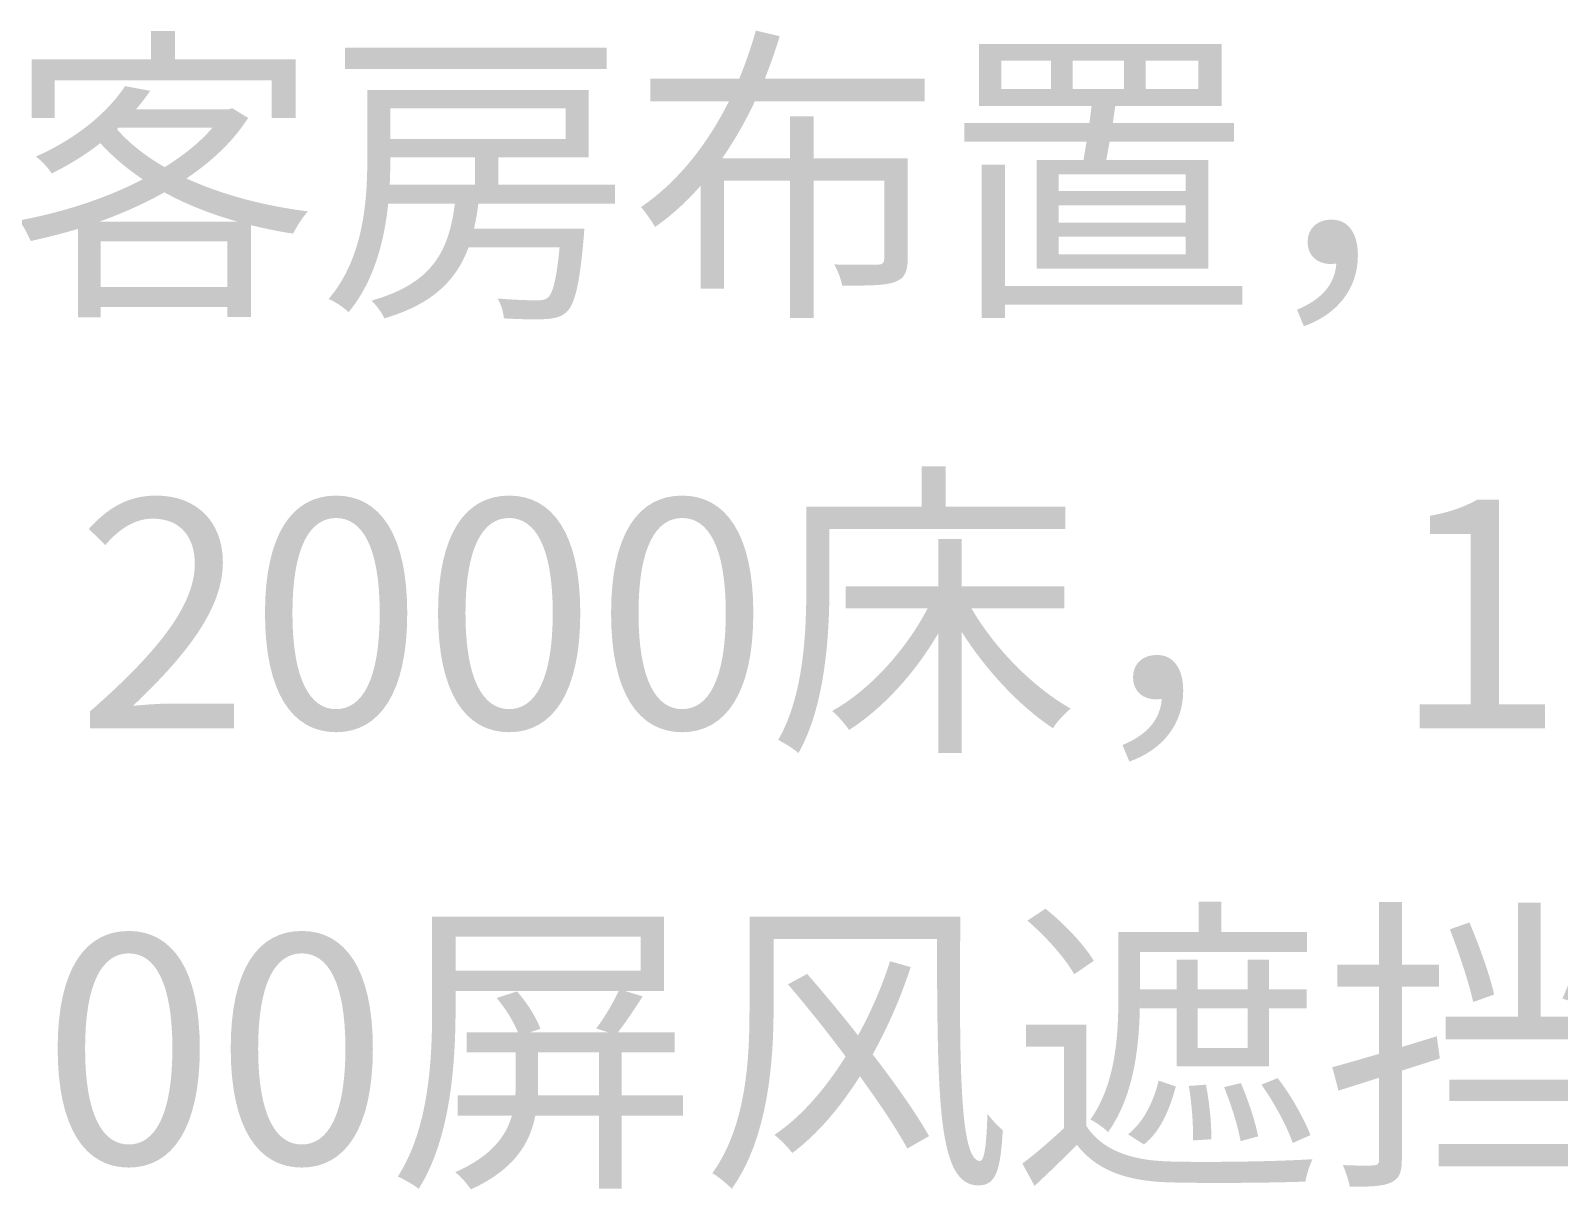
# Model space of a CAD drawing. Header units: millimetres. Extents: x -4600 to 229000, y -4300 to 19460.
# Drawn here: x 60036 to 61440, y 13771 to 14836 of the extents above; entities that cross this region are included whole.
import ezdxf

# ---------------------------------------------------------------- set-up
doc = ezdxf.new("R2010")
doc.units = ezdxf.units.MM
doc.header["$LTSCALE"] = 100
doc.layers.add('A-NOTE', color=7, linetype='Continuous', lineweight=18)

# ---------------------------------------------------------------- blocks, each defined once
blk = doc.blocks.new('A02_SHEET')
at = {"layer": 'A-NOTE'}
for points in [[(20036.7, 14809.6), (20036.7, 14755.7), (20057.6, 14755.7), (20057.6, 14790.1), (20257, 14790.1), (20257, 14755.7), (20279.1, 14755.7), (20279.1, 14809.6), (20168.2, 14809.6), (20168.2, 14835.7), (20146.2, 14835.7), (20146.2, 14809.6), (20036.7, 14809.6)], [(20324.4, 14820.2), (20324.4, 14800.7), (20565, 14800.7), (20565, 14820.2), (20324.4, 14820.2)]]:
    blk.add_hatch(color=256, dxfattribs=at).paths.add_polyline_path(points)
h = blk.add_hatch(color=256, dxfattribs=at)
edge = h.paths.add_edge_path()
edge.add_spline(control_points=[(20702, 14835.9), (20697.9, 14821.3), (20692.8, 14806.4), (20686.8, 14791.8)], knot_values=[0, 0, 0, 0, 1, 1, 1, 1], degree=3, periodic=0)
edge.add_line((20686.8, 14791.8), (20605.1, 14791.8))
edge.add_line((20605.1, 14791.8), (20605.1, 14770.9))
edge.add_line((20605.1, 14770.9), (20677.3, 14770.9))
edge.add_spline(control_points=[(20677.3, 14770.9), (20658.1, 14732.8), (20631.5, 14697.6), (20596.5, 14673.8)], knot_values=[0, 0, 0, 0, 1, 1, 1, 1], degree=3, periodic=0)
edge.add_spline(control_points=[(20596.5, 14673.8), (20600.5, 14669.2), (20606.3, 14660.9), (20609.4, 14655.5)], knot_values=[0, 0, 0, 0, 1, 1, 1, 1], degree=3, periodic=0)
edge.add_spline(control_points=[(20609.4, 14655.5), (20624.9, 14666.3), (20638.9, 14679.2), (20651.2, 14693.3)], knot_values=[0, 0, 0, 0, 1, 1, 1, 1], degree=3, periodic=0)
edge.add_line((20651.2, 14693.3), (20651.2, 14598.7))
edge.add_line((20651.2, 14598.7), (20672.7, 14598.7))
edge.add_line((20672.7, 14598.7), (20672.7, 14698.1))
edge.add_line((20672.7, 14698.1), (20733.5, 14698.1))
edge.add_line((20733.5, 14698.1), (20733.5, 14571.8))
edge.add_line((20733.5, 14571.8), (20755.2, 14571.8))
edge.add_line((20755.2, 14571.8), (20755.2, 14698.1))
edge.add_line((20755.2, 14698.1), (20820, 14698.1))
edge.add_line((20820, 14698.1), (20820, 14626.2))
edge.add_spline(control_points=[(20820, 14626.2), (20820, 14622.2), (20818.6, 14621.1), (20813.7, 14620.8)], knot_values=[0, 0, 0, 0, 1, 1, 1, 1], degree=3, periodic=0)
edge.add_spline(control_points=[(20813.7, 14620.8), (20809.1, 14620.8), (20792.5, 14620.5), (20774.1, 14621.1)], knot_values=[0, 0, 0, 0, 1, 1, 1, 1], degree=3, periodic=0)
edge.add_spline(control_points=[(20774.1, 14621.1), (20777, 14615.6), (20780.5, 14607.6), (20781.3, 14601.6)], knot_values=[0, 0, 0, 0, 1, 1, 1, 1], degree=3, periodic=0)
edge.add_spline(control_points=[(20781.3, 14601.6), (20805.9, 14601.6), (20821.1, 14601.6), (20830, 14605), (20838.9, 14608.5), (20841.5, 14614.5), (20841.5, 14625.9)], knot_values=[0, 0, 0, 0, 1, 1, 1, 2, 2, 2, 2], degree=3, periodic=0)
edge.add_line((20841.5, 14625.9), (20841.5, 14718.5))
edge.add_line((20841.5, 14718.5), (20820, 14718.5))
edge.add_line((20820, 14718.5), (20755.2, 14718.5))
edge.add_line((20755.2, 14718.5), (20755.2, 14757.2))
edge.add_line((20755.2, 14757.2), (20733.5, 14757.2))
edge.add_line((20733.5, 14757.2), (20733.5, 14718.5))
edge.add_line((20733.5, 14718.5), (20671, 14718.5))
edge.add_spline(control_points=[(20671, 14718.5), (20682.5, 14735.1), (20692.5, 14752.6), (20701.1, 14770.9)], knot_values=[0, 0, 0, 0, 1, 1, 1, 1], degree=3, periodic=0)
edge.add_line((20701.1, 14770.9), (20857.2, 14770.9))
edge.add_line((20857.2, 14770.9), (20857.2, 14791.8))
edge.add_line((20857.2, 14791.8), (20710.3, 14791.8))
edge.add_spline(control_points=[(20710.3, 14791.8), (20715.4, 14804.7), (20720, 14817.9), (20724, 14830.8)], knot_values=[0, 0, 0, 0, 1, 1, 1, 1], degree=3, periodic=0)
edge.add_line((20724, 14830.8), (20702, 14835.9))
h = blk.add_hatch(color=256, dxfattribs=at)
h.paths.add_polyline_path([(20960.1, 14717), (20960.1, 14617.3), (21117.7, 14617.3), (21117.7, 14717), (21024, 14717), (21027.1, 14733.9), (21141.4, 14733.9), (21141.4, 14750.9), (21030, 14750.9), (21032.3, 14766.6), (21130, 14766.6), (21130, 14823.6), (20907.1, 14823.6), (20907.1, 14766.6), (21010.5, 14766.6), (21008.5, 14750.9), (20893.6, 14750.9), (20893.6, 14733.9), (21005.9, 14733.9), (21003.1, 14717), (20960.1, 14717)])
h.paths.add_polyline_path([(20909.4, 14712.7), (20909.4, 14571.8), (20931.1, 14571.8), (20931.1, 14584.1), (21148.9, 14584.1), (21148.9, 14601.3), (20931.1, 14601.3), (20931.1, 14712.7), (20909.4, 14712.7)], flags=0)
h.paths.add_polyline_path([(20980.4, 14646.6), (21097, 14646.6), (21097, 14630.5), (20980.4, 14630.5), (20980.4, 14646.6)], flags=0)
h.paths.add_polyline_path([(20980.4, 14675.5), (21097, 14675.5), (21097, 14659.5), (20980.4, 14659.5), (20980.4, 14675.5)], flags=0)
h.paths.add_polyline_path([(20980.4, 14703.9), (21097, 14703.9), (21097, 14688.4), (20980.4, 14688.4), (20980.4, 14703.9)], flags=0)
h.paths.add_polyline_path([(21060.1, 14808.2), (21108.5, 14808.2), (21108.5, 14782.4), (21060.1, 14782.4), (21060.1, 14808.2)], flags=0)
h.paths.add_polyline_path([(20993, 14808.2), (21040.3, 14808.2), (21040.3, 14782.4), (20993, 14782.4), (20993, 14808.2)], flags=0)
h.paths.add_polyline_path([(20927.7, 14808.2), (20973.3, 14808.2), (20973.3, 14782.4), (20927.7, 14782.4), (20927.7, 14808.2)], flags=0)
h = blk.add_hatch(color=256, dxfattribs=at)
edge = h.paths.add_edge_path()
edge.add_spline(control_points=[(20122.4, 14784.9), (20108, 14762.9), (20080.3, 14737.7), (20040.4, 14720.2)], knot_values=[0, 0, 0, 0, 1, 1, 1, 1], degree=3, periodic=0)
edge.add_spline(control_points=[(20040.4, 14720.2), (20045.3, 14716.8), (20051.9, 14709.6), (20055, 14704.7)], knot_values=[0, 0, 0, 0, 1, 1, 1, 1], degree=3, periodic=0)
edge.add_spline(control_points=[(20055, 14704.7), (20072, 14713), (20086.8, 14722.5), (20099.7, 14732.5)], knot_values=[0, 0, 0, 0, 1, 1, 1, 1], degree=3, periodic=0)
edge.add_spline(control_points=[(20099.7, 14732.5), (20110.9, 14720.2), (20124.1, 14709), (20138.7, 14699.3)], knot_values=[0, 0, 0, 0, 1, 1, 1, 1], degree=3, periodic=0)
edge.add_spline(control_points=[(20138.7, 14699.3), (20104, 14681.2), (20063.4, 14668.6), (20025, 14661.5)], knot_values=[0, 0, 0, 0, 1, 1, 1, 1], degree=3, periodic=0)
edge.add_spline(control_points=[(20025, 14661.5), (20028.7, 14656.9), (20033.6, 14648), (20035.6, 14642.6)], knot_values=[0, 0, 0, 0, 1, 1, 1, 1], degree=3, periodic=0)
edge.add_spline(control_points=[(20035.6, 14642.6), (20049.9, 14645.7), (20064.5, 14649.4), (20079.1, 14653.7)], knot_values=[0, 0, 0, 0, 1, 1, 1, 1], degree=3, periodic=0)
edge.add_line((20079.1, 14653.7), (20079.1, 14572.4))
edge.add_line((20079.1, 14572.4), (20100, 14572.4))
edge.add_line((20100, 14572.4), (20100, 14582.1))
edge.add_line((20100, 14582.1), (20216.3, 14582.1))
edge.add_line((20216.3, 14582.1), (20216.3, 14572.7))
edge.add_line((20216.3, 14572.7), (20238.1, 14572.7))
edge.add_line((20238.1, 14572.7), (20238.1, 14657.2))
edge.add_spline(control_points=[(20238.1, 14657.2), (20250.7, 14654), (20263.6, 14651.4), (20276.8, 14649.4)], knot_values=[0, 0, 0, 0, 1, 1, 1, 1], degree=3, periodic=0)
edge.add_spline(control_points=[(20276.8, 14649.4), (20279.9, 14655.5), (20285.7, 14664.9), (20290.5, 14669.8)], knot_values=[0, 0, 0, 0, 1, 1, 1, 1], degree=3, periodic=0)
edge.add_spline(control_points=[(20290.5, 14669.8), (20249.9, 14674.9), (20211.2, 14685.2), (20178.8, 14700.1)], knot_values=[0, 0, 0, 0, 1, 1, 1, 1], degree=3, periodic=0)
edge.add_spline(control_points=[(20178.8, 14700.1), (20202, 14715.6), (20221.8, 14734.2), (20235.5, 14755.7)], knot_values=[0, 0, 0, 0, 1, 1, 1, 1], degree=3, periodic=0)
edge.add_line((20235.5, 14755.7), (20220.9, 14764.6))
edge.add_line((20220.9, 14764.6), (20217.2, 14763.5))
edge.add_line((20217.2, 14763.5), (20132.4, 14763.5))
edge.add_spline(control_points=[(20132.4, 14763.5), (20137.3, 14769.2), (20141.6, 14774.9), (20145.6, 14780.6)], knot_values=[0, 0, 0, 0, 1, 1, 1, 1], degree=3, periodic=0)
edge.add_line((20145.6, 14780.6), (20122.4, 14784.9))
h.paths.add_polyline_path([(20100, 14600.2), (20100, 14642.3), (20216.3, 14642.3), (20216.3, 14600.2), (20100, 14600.2)], flags=0)
edge = h.paths.add_edge_path(flags=0)
edge.add_spline(control_points=[(20158.5, 14687.3), (20178.8, 14676.1), (20201.7, 14667.2), (20226.1, 14660.3)], knot_values=[0, 0, 0, 0, 1, 1, 1, 1], degree=3, periodic=0)
edge.add_line((20226.1, 14660.3), (20098.6, 14660.3))
edge.add_spline(control_points=[(20098.6, 14660.3), (20119.5, 14667.8), (20139.6, 14676.7), (20158.5, 14687.3)], knot_values=[0, 0, 0, 0, 1, 1, 1, 1], degree=3, periodic=0)
edge = h.paths.add_edge_path(flags=0)
edge.add_line((20116.1, 14746.6), (20202.6, 14746.6))
edge.add_spline(control_points=[(20202.6, 14746.6), (20191.1, 14733.1), (20175.9, 14721.1), (20158.8, 14710.5)], knot_values=[0, 0, 0, 0, 1, 1, 1, 1], degree=3, periodic=0)
edge.add_spline(control_points=[(20158.8, 14710.5), (20141.3, 14720.5), (20126.4, 14732.2), (20114.9, 14745.4)], knot_values=[0, 0, 0, 0, 1, 1, 1, 1], degree=3, periodic=0)
edge.add_line((20114.9, 14745.4), (20116.1, 14746.6))
h = blk.add_hatch(color=256, dxfattribs=at)
edge = h.paths.add_edge_path()
edge.add_line((20345, 14781.2), (20345, 14717.3))
edge.add_spline(control_points=[(20345, 14717.3), (20345, 14678.7), (20341.3, 14626.5), (20309.5, 14589.3)], knot_values=[0, 0, 0, 0, 1, 1, 1, 1], degree=3, periodic=0)
edge.add_spline(control_points=[(20309.5, 14589.3), (20314.9, 14587.3), (20324.1, 14581), (20327.8, 14577.2)], knot_values=[0, 0, 0, 0, 1, 1, 1, 1], degree=3, periodic=0)
edge.add_spline(control_points=[(20327.8, 14577.2), (20351, 14605), (20360.7, 14642.6), (20364.2, 14676.9)], knot_values=[0, 0, 0, 0, 1, 1, 1, 1], degree=3, periodic=0)
edge.add_line((20364.2, 14676.9), (20425.5, 14676.9))
edge.add_spline(control_points=[(20425.5, 14676.9), (20420, 14634.2), (20405.7, 14603.6), (20348.7, 14587.8)], knot_values=[0, 0, 0, 0, 1, 1, 1, 1], degree=3, periodic=0)
edge.add_spline(control_points=[(20348.7, 14587.8), (20353, 14584.1), (20358.7, 14576.4), (20360.7, 14571.5)], knot_values=[0, 0, 0, 0, 1, 1, 1, 1], degree=3, periodic=0)
edge.add_spline(control_points=[(20360.7, 14571.5), (20405.4, 14584.7), (20426.9, 14606.7), (20438.1, 14636.8)], knot_values=[0, 0, 0, 0, 1, 1, 1, 1], degree=3, periodic=0)
edge.add_line((20438.1, 14636.8), (20521.7, 14636.8))
edge.add_spline(control_points=[(20521.7, 14636.8), (20518.9, 14607.3), (20515.4, 14594.7), (20511.1, 14590.7)], knot_values=[0, 0, 0, 0, 1, 1, 1, 1], degree=3, periodic=0)
edge.add_spline(control_points=[(20511.1, 14590.7), (20508.6, 14588.4), (20505.7, 14588.1), (20500.5, 14588.1), (20495.1, 14588.1), (20480.2, 14588.4), (20464.7, 14589.8)], knot_values=[0, 0, 0, 0, 1, 1, 1, 2, 2, 2, 2], degree=3, periodic=0)
edge.add_spline(control_points=[(20464.7, 14589.8), (20467.9, 14584.7), (20470.2, 14577), (20470.5, 14571.5)], knot_values=[0, 0, 0, 0, 1, 1, 1, 1], degree=3, periodic=0)
edge.add_spline(control_points=[(20470.5, 14571.5), (20486.5, 14570.6), (20502, 14570.4), (20509.4, 14570.9), (20517.7, 14571.5), (20523.5, 14572.9), (20528.6, 14577.8)], knot_values=[0, 0, 0, 0, 1, 1, 1, 2, 2, 2, 2], degree=3, periodic=0)
edge.add_spline(control_points=[(20528.6, 14577.8), (20535.8, 14585.3), (20540.1, 14603), (20543.8, 14645.4)], knot_values=[0, 0, 0, 0, 1, 1, 1, 1], degree=3, periodic=0)
edge.add_spline(control_points=[(20543.8, 14645.4), (20544.1, 14648), (20544.4, 14654), (20544.4, 14654)], knot_values=[0, 0, 0, 0, 1, 1, 1, 1], degree=3, periodic=0)
edge.add_line((20544.4, 14654), (20443, 14654))
edge.add_spline(control_points=[(20443, 14654), (20444.7, 14661.2), (20446.1, 14668.9), (20447, 14676.9)], knot_values=[0, 0, 0, 0, 1, 1, 1, 1], degree=3, periodic=0)
edge.add_line((20447, 14676.9), (20572.5, 14676.9))
edge.add_line((20572.5, 14676.9), (20572.5, 14694.4))
edge.add_line((20572.5, 14694.4), (20465.3, 14694.4))
edge.add_line((20465.3, 14694.4), (20465.3, 14719.6))
edge.add_line((20465.3, 14719.6), (20548.4, 14719.6))
edge.add_line((20548.4, 14719.6), (20548.4, 14781.2))
edge.add_line((20548.4, 14781.2), (20345, 14781.2))
h.paths.add_polyline_path([(20366.2, 14764.6), (20527.2, 14764.6), (20527.2, 14736.2), (20366.2, 14736.2), (20366.2, 14764.6)], flags=0)
edge = h.paths.add_edge_path(flags=0)
edge.add_line((20366.2, 14719.6), (20444.1, 14719.6))
edge.add_line((20444.1, 14719.6), (20444.1, 14694.4))
edge.add_line((20444.1, 14694.4), (20365.6, 14694.4))
edge.add_spline(control_points=[(20365.6, 14694.4), (20365.9, 14702.4), (20366.2, 14709.9), (20366.2, 14717)], knot_values=[0, 0, 0, 0, 1, 1, 1, 1], degree=3, periodic=0)
edge.add_line((20366.2, 14717), (20366.2, 14719.6))
h = blk.add_hatch(color=256, dxfattribs=at)
edge = h.paths.add_edge_path()
edge.add_spline(control_points=[(21205.6, 14564.3), (21235.7, 14574.9), (21255.2, 14598.4), (21255.2, 14629.4), (21255.2, 14649.4), (21246.6, 14662.3), (21230.8, 14662.3), (21219.1, 14662.3), (21209, 14655.2), (21209, 14641.7), (21209, 14628.2), (21218.8, 14621.4), (21230.5, 14621.4)], knot_values=[0, 0, 0, 0, 1, 1, 1, 2, 2, 2, 3, 3, 3, 4, 4, 4, 4], degree=3, periodic=0)
edge.add_line((21230.5, 14621.4), (21235.4, 14621.9))
edge.add_spline(control_points=[(21235.4, 14621.9), (21234, 14602.2), (21221.4, 14588.7), (21199.3, 14579.5)], knot_values=[0, 0, 0, 0, 1, 1, 1, 1], degree=3, periodic=0)
edge.add_line((21199.3, 14579.5), (21205.6, 14564.3))
h = blk.add_hatch(color=256, dxfattribs=at)
edge = h.paths.add_edge_path()
edge.add_line((20748.4, 14398.4), (20748.4, 14324.2))
edge.add_spline(control_points=[(20748.4, 14324.2), (20748.4, 14283.2), (20746.1, 14225.1), (20722.6, 14184.1)], knot_values=[0, 0, 0, 0, 1, 1, 1, 1], degree=3, periodic=0)
edge.add_spline(control_points=[(20722.6, 14184.1), (20727.7, 14181.8), (20737.2, 14175.8), (20741.2, 14172.1)], knot_values=[0, 0, 0, 0, 1, 1, 1, 1], degree=3, periodic=0)
edge.add_spline(control_points=[(20741.2, 14172.1), (20765.8, 14215.6), (20769.6, 14280.4), (20769.6, 14324.2)], knot_values=[0, 0, 0, 0, 1, 1, 1, 1], degree=3, periodic=0)
edge.add_line((20769.6, 14324.2), (20769.6, 14378.1))
edge.add_line((20769.6, 14378.1), (20986.4, 14378.1))
edge.add_line((20986.4, 14378.1), (20986.4, 14398.4))
edge.add_line((20986.4, 14398.4), (20876.4, 14398.4))
edge.add_line((20876.4, 14398.4), (20876.4, 14435.7))
edge.add_line((20876.4, 14435.7), (20854.4, 14435.7))
edge.add_line((20854.4, 14435.7), (20854.4, 14398.4))
edge.add_line((20854.4, 14398.4), (20748.4, 14398.4))
edge = h.paths.add_edge_path(flags=0)
edge.add_line((20869.8, 14368.9), (20869.8, 14325.4))
edge.add_line((20869.8, 14325.4), (20784.5, 14325.4))
edge.add_line((20784.5, 14325.4), (20784.5, 14305))
edge.add_line((20784.5, 14305), (20859.8, 14305))
edge.add_spline(control_points=[(20859.8, 14305), (20840, 14266.6), (20805.9, 14229.4), (20772.1, 14210.8)], knot_values=[0, 0, 0, 0, 1, 1, 1, 1], degree=3, periodic=0)
edge.add_spline(control_points=[(20772.1, 14210.8), (20777, 14206.7), (20784.2, 14198.7), (20787.6, 14193.3)], knot_values=[0, 0, 0, 0, 1, 1, 1, 1], degree=3, periodic=0)
edge.add_spline(control_points=[(20787.6, 14193.3), (20818, 14212.5), (20848.3, 14245.4), (20869.8, 14282.4)], knot_values=[0, 0, 0, 0, 1, 1, 1, 1], degree=3, periodic=0)
edge.add_line((20869.8, 14282.4), (20869.8, 14172.1))
edge.add_line((20869.8, 14172.1), (20891, 14172.1))
edge.add_line((20891, 14172.1), (20891, 14283.8))
edge.add_spline(control_points=[(20891, 14283.8), (20913.7, 14247.7), (20945.5, 14214.2), (20975, 14195)], knot_values=[0, 0, 0, 0, 1, 1, 1, 1], degree=3, periodic=0)
edge.add_spline(control_points=[(20975, 14195), (20978.7, 14201), (20986.2, 14208.8), (20991.3, 14213)], knot_values=[0, 0, 0, 0, 1, 1, 1, 1], degree=3, periodic=0)
edge.add_spline(control_points=[(20991.3, 14213), (20957.8, 14231.7), (20921.4, 14268.1), (20900.2, 14305)], knot_values=[0, 0, 0, 0, 1, 1, 1, 1], degree=3, periodic=0)
edge.add_line((20900.2, 14305), (20985.6, 14305))
edge.add_line((20985.6, 14305), (20985.6, 14325.4))
edge.add_line((20985.6, 14325.4), (20891, 14325.4))
edge.add_line((20891, 14325.4), (20891, 14368.9))
edge.add_line((20891, 14368.9), (20869.8, 14368.9))
h = blk.add_hatch(color=256, dxfattribs=at)
edge = h.paths.add_edge_path()
edge.add_line((20090.3, 14195), (20222.4, 14195))
edge.add_line((20222.4, 14195), (20222.4, 14217.6))
edge.add_line((20222.4, 14217.6), (20164.2, 14217.6))
edge.add_spline(control_points=[(20164.2, 14217.6), (20153.6, 14217.6), (20140.7, 14216.5), (20129.8, 14215.6)], knot_values=[0, 0, 0, 0, 1, 1, 1, 1], degree=3, periodic=0)
edge.add_spline(control_points=[(20129.8, 14215.6), (20179.1, 14262.3), (20212.3, 14305), (20212.3, 14347.1), (20212.3, 14384.4), (20188.6, 14408.7), (20151, 14408.7), (20124.4, 14408.7), (20106, 14396.7), (20089.1, 14378.1)], knot_values=[0, 0, 0, 0, 1, 1, 1, 2, 2, 2, 3, 3, 3, 3], degree=3, periodic=0)
edge.add_line((20089.1, 14378.1), (20104.3, 14363.2))
edge.add_spline(control_points=[(20104.3, 14363.2), (20116.1, 14377.2), (20130.7, 14387.5), (20147.9, 14387.5), (20173.9, 14387.5), (20186.5, 14370), (20186.5, 14346), (20186.5, 14309.9), (20156.2, 14268.1), (20090.3, 14210.5)], knot_values=[0, 0, 0, 0, 1, 1, 1, 2, 2, 2, 3, 3, 3, 3], degree=3, periodic=0)
edge.add_line((20090.3, 14210.5), (20090.3, 14195))
h = blk.add_hatch(color=256, dxfattribs=at)
edge = h.paths.add_edge_path()
edge.add_spline(control_points=[(20316.3, 14191.3), (20356.2, 14191.3), (20381.7, 14227.4), (20381.7, 14300.7), (20381.7, 14373.5), (20356.2, 14408.7), (20316.3, 14408.7), (20276.2, 14408.7), (20251, 14373.5), (20251, 14300.7), (20251, 14227.4), (20276.2, 14191.3), (20316.3, 14191.3)], knot_values=[0, 0, 0, 0, 1, 1, 1, 2, 2, 2, 3, 3, 3, 4, 4, 4, 4], degree=3, periodic=0)
edge = h.paths.add_edge_path(flags=0)
edge.add_spline(control_points=[(20316.3, 14212.5), (20292.6, 14212.5), (20276.2, 14239.1), (20276.2, 14300.7), (20276.2, 14362), (20292.6, 14388.1), (20316.3, 14388.1), (20340.1, 14388.1), (20356.4, 14362), (20356.4, 14300.7), (20356.4, 14239.1), (20340.1, 14212.5), (20316.3, 14212.5)], knot_values=[0, 0, 0, 0, 1, 1, 1, 2, 2, 2, 3, 3, 3, 4, 4, 4, 4], degree=3, periodic=0)
h = blk.add_hatch(color=256, dxfattribs=at)
edge = h.paths.add_edge_path()
edge.add_spline(control_points=[(20475.3, 14191.3), (20515.2, 14191.3), (20540.7, 14227.4), (20540.7, 14300.7), (20540.7, 14373.5), (20515.2, 14408.7), (20475.3, 14408.7), (20435.2, 14408.7), (20410, 14373.5), (20410, 14300.7), (20410, 14227.4), (20435.2, 14191.3), (20475.3, 14191.3)], knot_values=[0, 0, 0, 0, 1, 1, 1, 2, 2, 2, 3, 3, 3, 4, 4, 4, 4], degree=3, periodic=0)
edge = h.paths.add_edge_path(flags=0)
edge.add_spline(control_points=[(20475.3, 14212.5), (20451.6, 14212.5), (20435.2, 14239.1), (20435.2, 14300.7), (20435.2, 14362), (20451.6, 14388.1), (20475.3, 14388.1), (20499.1, 14388.1), (20515.4, 14362), (20515.4, 14300.7), (20515.4, 14239.1), (20499.1, 14212.5), (20475.3, 14212.5)], knot_values=[0, 0, 0, 0, 1, 1, 1, 2, 2, 2, 3, 3, 3, 4, 4, 4, 4], degree=3, periodic=0)
h = blk.add_hatch(color=256, dxfattribs=at)
edge = h.paths.add_edge_path()
edge.add_spline(control_points=[(20634.3, 14191.3), (20674.2, 14191.3), (20699.7, 14227.4), (20699.7, 14300.7), (20699.7, 14373.5), (20674.2, 14408.7), (20634.3, 14408.7), (20594.2, 14408.7), (20569, 14373.5), (20569, 14300.7), (20569, 14227.4), (20594.2, 14191.3), (20634.3, 14191.3)], knot_values=[0, 0, 0, 0, 1, 1, 1, 2, 2, 2, 3, 3, 3, 4, 4, 4, 4], degree=3, periodic=0)
edge = h.paths.add_edge_path(flags=0)
edge.add_spline(control_points=[(20634.3, 14212.5), (20610.6, 14212.5), (20594.2, 14239.1), (20594.2, 14300.7), (20594.2, 14362), (20610.6, 14388.1), (20634.3, 14388.1), (20658.1, 14388.1), (20674.4, 14362), (20674.4, 14300.7), (20674.4, 14239.1), (20658.1, 14212.5), (20634.3, 14212.5)], knot_values=[0, 0, 0, 0, 1, 1, 1, 2, 2, 2, 3, 3, 3, 4, 4, 4, 4], degree=3, periodic=0)
h = blk.add_hatch(color=256, dxfattribs=at)
edge = h.paths.add_edge_path()
edge.add_line((21311.9, 14195), (21427.1, 14195))
edge.add_line((21427.1, 14195), (21427.1, 14216.8))
edge.add_line((21427.1, 14216.8), (21385, 14216.8))
edge.add_line((21385, 14216.8), (21385, 14405))
edge.add_line((21385, 14405), (21364.9, 14405))
edge.add_spline(control_points=[(21364.9, 14405), (21353.4, 14398.4), (21340, 14393.5), (21321.4, 14390.1)], knot_values=[0, 0, 0, 0, 1, 1, 1, 1], degree=3, periodic=0)
edge.add_line((21321.4, 14390.1), (21321.4, 14373.5))
edge.add_line((21321.4, 14373.5), (21358.9, 14373.5))
edge.add_line((21358.9, 14373.5), (21358.9, 14216.8))
edge.add_line((21358.9, 14216.8), (21311.9, 14216.8))
edge.add_line((21311.9, 14216.8), (21311.9, 14195))
h = blk.add_hatch(color=256, dxfattribs=at)
edge = h.paths.add_edge_path()
edge.add_spline(control_points=[(21045.2, 14164.3), (21075.3, 14174.9), (21094.7, 14198.4), (21094.7, 14229.4), (21094.7, 14249.4), (21086.1, 14262.3), (21070.4, 14262.3), (21058.6, 14262.3), (21048.6, 14255.2), (21048.6, 14241.7), (21048.6, 14228.2), (21058.3, 14221.4), (21070.1, 14221.4)], knot_values=[0, 0, 0, 0, 1, 1, 1, 2, 2, 2, 3, 3, 3, 4, 4, 4, 4], degree=3, periodic=0)
edge.add_line((21070.1, 14221.4), (21075, 14221.9))
edge.add_spline(control_points=[(21075, 14221.9), (21073.5, 14202.2), (21060.9, 14188.7), (21038.9, 14179.5)], knot_values=[0, 0, 0, 0, 1, 1, 1, 1], degree=3, periodic=0)
edge.add_line((21038.9, 14179.5), (21045.2, 14164.3))
h = blk.add_hatch(color=256, dxfattribs=at)
edge = h.paths.add_edge_path()
edge.add_line((21088.7, 13982.4), (21088.7, 13955.2))
edge.add_line((21088.7, 13955.2), (21054.9, 13955.2))
edge.add_line((21054.9, 13955.2), (21054.9, 13989.5))
edge.add_line((21054.9, 13989.5), (21208.5, 13989.5))
edge.add_line((21208.5, 13989.5), (21208.5, 14007.6))
edge.add_line((21208.5, 14007.6), (21129.7, 14007.6))
edge.add_line((21129.7, 14007.6), (21129.7, 14035.7))
edge.add_line((21129.7, 14035.7), (21108.8, 14035.7))
edge.add_line((21108.8, 14035.7), (21108.8, 14007.6))
edge.add_line((21108.8, 14007.6), (21035.1, 14007.6))
edge.add_line((21035.1, 14007.6), (21035.1, 13946))
edge.add_spline(control_points=[(21035.1, 13946), (21035.1, 13912.7), (21032.6, 13867.8), (21009.4, 13835.4)], knot_values=[0, 0, 0, 0, 1, 1, 1, 1], degree=3, periodic=0)
edge.add_spline(control_points=[(21009.4, 13835.4), (21013.9, 13833.4), (21022.3, 13827.4), (21025.7, 13823.9)], knot_values=[0, 0, 0, 0, 1, 1, 1, 1], degree=3, periodic=0)
edge.add_spline(control_points=[(21025.7, 13823.9), (21050.9, 13858.6), (21054.9, 13909.3), (21054.9, 13945.7)], knot_values=[0, 0, 0, 0, 1, 1, 1, 1], degree=3, periodic=0)
edge.add_line((21054.9, 13945.7), (21054.9, 13937.7))
edge.add_line((21054.9, 13937.7), (21088.7, 13937.7))
edge.add_line((21088.7, 13937.7), (21088.7, 13884.4))
edge.add_line((21088.7, 13884.4), (21173.5, 13884.4))
edge.add_line((21173.5, 13884.4), (21173.5, 13937.7))
edge.add_line((21173.5, 13937.7), (21208.2, 13937.7))
edge.add_line((21208.2, 13937.7), (21208.2, 13955.2))
edge.add_line((21208.2, 13955.2), (21173.5, 13955.2))
edge.add_line((21173.5, 13955.2), (21173.5, 13982.4))
edge.add_line((21173.5, 13982.4), (21153.8, 13982.4))
edge.add_line((21153.8, 13982.4), (21153.8, 13955.2))
edge.add_line((21153.8, 13955.2), (21107.9, 13955.2))
edge.add_line((21107.9, 13955.2), (21107.9, 13982.4))
edge.add_line((21107.9, 13982.4), (21088.7, 13982.4))
edge = h.paths.add_edge_path(flags=0)
edge.add_line((21005.6, 13922.5), (20950.1, 13922.5))
edge.add_line((20950.1, 13922.5), (20950.1, 13902.4))
edge.add_line((20950.1, 13902.4), (20985.3, 13902.4))
edge.add_line((20985.3, 13902.4), (20985.3, 13827.7))
edge.add_spline(control_points=[(20985.3, 13827.7), (20972.7, 13815.9), (20958.6, 13803.6), (20946.9, 13795)], knot_values=[0, 0, 0, 0, 1, 1, 1, 1], degree=3, periodic=0)
edge.add_line((20946.9, 13795), (20958.1, 13774.4))
edge.add_spline(control_points=[(20958.1, 13774.4), (20971.8, 13787.3), (20984.7, 13799.6), (20997, 13812.2)], knot_values=[0, 0, 0, 0, 1, 1, 1, 1], degree=3, periodic=0)
edge.add_spline(control_points=[(20997, 13812.2), (21014.8, 13789.3), (21041.2, 13779.2), (21079.3, 13777.8), (21111.6, 13776.7), (21174.4, 13777.2), (21207, 13778.4)], knot_values=[0, 0, 0, 0, 1, 1, 1, 2, 2, 2, 2], degree=3, periodic=0)
edge.add_spline(control_points=[(21207, 13778.4), (21207.9, 13784.7), (21211.1, 13794.1), (21213.6, 13799)], knot_values=[0, 0, 0, 0, 1, 1, 1, 1], degree=3, periodic=0)
edge.add_spline(control_points=[(21213.6, 13799), (21178.7, 13796.7), (21111.1, 13795.9), (21078.7, 13797), (21044.9, 13798.4), (21019.4, 13808.2), (21005.6, 13829.7)], knot_values=[0, 0, 0, 0, 1, 1, 1, 2, 2, 2, 2], degree=3, periodic=0)
edge.add_line((21005.6, 13829.7), (21005.6, 13922.5))
edge = h.paths.add_edge_path(flags=0)
edge.add_spline(control_points=[(21166.6, 13867.5), (21178.1, 13851.2), (21190.4, 13828.8), (21195.3, 13813.9)], knot_values=[0, 0, 0, 0, 1, 1, 1, 1], degree=3, periodic=0)
edge.add_line((21195.3, 13813.9), (21211.6, 13821.1))
edge.add_spline(control_points=[(21211.6, 13821.1), (21206.2, 13835.4), (21193.9, 13857.5), (21181.5, 13873.5)], knot_values=[0, 0, 0, 0, 1, 1, 1, 1], degree=3, periodic=0)
edge.add_line((21181.5, 13873.5), (21166.6, 13867.5))
edge = h.paths.add_edge_path(flags=0)
edge.add_spline(control_points=[(21072.1, 13871.2), (21067.8, 13852.6), (21058.3, 13832.8), (21044, 13821.9)], knot_values=[0, 0, 0, 0, 1, 1, 1, 1], degree=3, periodic=0)
edge.add_line((21044, 13821.9), (21058.6, 13812.5))
edge.add_spline(control_points=[(21058.6, 13812.5), (21074.4, 13824.8), (21082.7, 13846.3), (21087.9, 13865.8)], knot_values=[0, 0, 0, 0, 1, 1, 1, 1], degree=3, periodic=0)
edge.add_line((21087.9, 13865.8), (21072.1, 13871.2))
h.paths.add_polyline_path([(21153.8, 13937.7), (21153.8, 13901.3), (21107.9, 13901.3), (21107.9, 13937.7), (21153.8, 13937.7)], flags=0)
edge = h.paths.add_edge_path(flags=0)
edge.add_spline(control_points=[(21132.3, 13865.2), (21138.6, 13849.4), (21145.2, 13829.1), (21147.4, 13815.6)], knot_values=[0, 0, 0, 0, 1, 1, 1, 1], degree=3, periodic=0)
edge.add_line((21147.4, 13815.6), (21163.5, 13819.9))
edge.add_spline(control_points=[(21163.5, 13819.9), (21161.2, 13833.1), (21154.3, 13853.4), (21147.7, 13868.9)], knot_values=[0, 0, 0, 0, 1, 1, 1, 1], degree=3, periodic=0)
edge.add_line((21147.7, 13868.9), (21132.3, 13865.2))
edge = h.paths.add_edge_path(flags=0)
edge.add_spline(control_points=[(21099.9, 13866.3), (21102.5, 13850.3), (21104.2, 13829.7), (21103.6, 13816.2)], knot_values=[0, 0, 0, 0, 1, 1, 1, 1], degree=3, periodic=0)
edge.add_line((21103.6, 13816.2), (21120.5, 13817.3))
edge.add_spline(control_points=[(21120.5, 13817.3), (21120.8, 13830.8), (21118.8, 13851.4), (21115.6, 13867.5)], knot_values=[0, 0, 0, 0, 1, 1, 1, 1], degree=3, periodic=0)
edge.add_line((21115.6, 13867.5), (21099.9, 13866.3))
h = blk.add_hatch(color=256, dxfattribs=at)
edge = h.paths.add_edge_path()
edge.add_line((21274.7, 14035.4), (21274.7, 13977.8))
edge.add_line((21274.7, 13977.8), (21236.3, 13977.8))
edge.add_line((21236.3, 13977.8), (21236.3, 13957.4))
edge.add_line((21236.3, 13957.4), (21274.7, 13957.4))
edge.add_line((21274.7, 13957.4), (21274.7, 13895.8))
edge.add_spline(control_points=[(21274.7, 13895.8), (21258.3, 13891), (21243.4, 13886.7), (21231.7, 13883.5)], knot_values=[0, 0, 0, 0, 1, 1, 1, 1], degree=3, periodic=0)
edge.add_line((21231.7, 13883.5), (21237.4, 13862))
edge.add_line((21237.4, 13862), (21274.7, 13873.8))
edge.add_line((21274.7, 13873.8), (21274.7, 13798.7))
edge.add_spline(control_points=[(21274.7, 13798.7), (21274.7, 13794.4), (21273.2, 13793.3), (21269.2, 13793.3)], knot_values=[0, 0, 0, 0, 1, 1, 1, 1], degree=3, periodic=0)
edge.add_spline(control_points=[(21269.2, 13793.3), (21265.8, 13793), (21254, 13793), (21241.4, 13793.6)], knot_values=[0, 0, 0, 0, 1, 1, 1, 1], degree=3, periodic=0)
edge.add_spline(control_points=[(21241.4, 13793.6), (21244, 13787.8), (21246.9, 13779), (21247.7, 13773.8)], knot_values=[0, 0, 0, 0, 1, 1, 1, 1], degree=3, periodic=0)
edge.add_spline(control_points=[(21247.7, 13773.8), (21266.6, 13773.5), (21278.1, 13774.1), (21285.5, 13777.5), (21293, 13781), (21295.6, 13786.4), (21295.6, 13798.4)], knot_values=[0, 0, 0, 0, 1, 1, 1, 2, 2, 2, 2], degree=3, periodic=0)
edge.add_line((21295.6, 13798.4), (21295.6, 13880.4))
edge.add_line((21295.6, 13880.4), (21330.5, 13891.5))
edge.add_line((21330.5, 13891.5), (21327.7, 13911.9))
edge.add_line((21327.7, 13911.9), (21295.6, 13902.1))
edge.add_line((21295.6, 13902.1), (21295.6, 13957.4))
edge.add_line((21295.6, 13957.4), (21329.7, 13957.4))
edge.add_line((21329.7, 13957.4), (21329.7, 13977.8))
edge.add_line((21329.7, 13977.8), (21295.6, 13977.8))
edge.add_line((21295.6, 13977.8), (21295.6, 14035.4))
edge.add_line((21295.6, 14035.4), (21274.7, 14035.4))
h = blk.add_hatch(color=256, dxfattribs=at)
h.paths.add_polyline_path([(21329.4, 13813), (21329.4, 13792.4), (21464.3, 13792.4), (21464.3, 13774.7), (21485.2, 13774.7), (21485.2, 13929.9), (21423.3, 13929.9), (21423.3, 14034.8), (21402.4, 14034.8), (21402.4, 13929.9), (21336, 13929.9), (21336, 13909), (21464.3, 13909), (21464.3, 13872.1), (21339.1, 13872.1), (21339.1, 13852.6), (21464.3, 13852.6), (21464.3, 13813), (21329.4, 13813)])
edge = h.paths.add_edge_path(flags=0)
edge.add_spline(control_points=[(21466.9, 14017.3), (21461.7, 13995.8), (21451.7, 13964.9), (21443.1, 13946.6)], knot_values=[0, 0, 0, 0, 1, 1, 1, 1], degree=3, periodic=0)
edge.add_line((21443.1, 13946.6), (21460.9, 13940.8))
edge.add_spline(control_points=[(21460.9, 13940.8), (21469.5, 13958.9), (21480.1, 13987.2), (21488.4, 14011.3)], knot_values=[0, 0, 0, 0, 1, 1, 1, 1], degree=3, periodic=0)
edge.add_line((21488.4, 14011.3), (21466.9, 14017.3))
edge = h.paths.add_edge_path(flags=0)
edge.add_spline(control_points=[(21339.7, 14010.2), (21348, 13989.2), (21357.2, 13961.2), (21361.2, 13943.4)], knot_values=[0, 0, 0, 0, 1, 1, 1, 1], degree=3, periodic=0)
edge.add_line((21361.2, 13943.4), (21380.4, 13950.3))
edge.add_spline(control_points=[(21380.4, 13950.3), (21376.4, 13968.3), (21366.6, 13995.5), (21357.7, 14016.5)], knot_values=[0, 0, 0, 0, 1, 1, 1, 1], degree=3, periodic=0)
edge.add_line((21357.7, 14016.5), (21339.7, 14010.2))
h = blk.add_hatch(color=256, dxfattribs=at)
edge = h.paths.add_edge_path()
edge.add_spline(control_points=[(20463.9, 13947.1), (20471.9, 13937.7), (20479.6, 13925.1), (20483.4, 13915.6)], knot_values=[0, 0, 0, 0, 1, 1, 1, 1], degree=3, periodic=0)
edge.add_line((20483.4, 13915.6), (20436.4, 13915.6))
edge.add_line((20436.4, 13915.6), (20436.4, 13897.3))
edge.add_line((20436.4, 13897.3), (20481.4, 13897.3))
edge.add_line((20481.4, 13897.3), (20481.4, 13868.9))
edge.add_line((20481.4, 13868.9), (20481.1, 13857.7))
edge.add_line((20481.1, 13857.7), (20428.1, 13857.7))
edge.add_line((20428.1, 13857.7), (20428.1, 13839.1))
edge.add_line((20428.1, 13839.1), (20477.9, 13839.1))
edge.add_spline(control_points=[(20477.9, 13839.1), (20472.5, 13819.9), (20458.7, 13801.6), (20425.8, 13787)], knot_values=[0, 0, 0, 0, 1, 1, 1, 1], degree=3, periodic=0)
edge.add_spline(control_points=[(20425.8, 13787), (20430.4, 13783.5), (20437.2, 13776.1), (20440.1, 13771.2)], knot_values=[0, 0, 0, 0, 1, 1, 1, 1], degree=3, periodic=0)
edge.add_spline(control_points=[(20440.1, 13771.2), (20479.9, 13789.3), (20494.5, 13813.6), (20499.4, 13839.1)], knot_values=[0, 0, 0, 0, 1, 1, 1, 1], degree=3, periodic=0)
edge.add_line((20499.4, 13839.1), (20557.8, 13839.1))
edge.add_line((20557.8, 13839.1), (20557.8, 13771.8))
edge.add_line((20557.8, 13771.8), (20578.8, 13771.8))
edge.add_line((20578.8, 13771.8), (20578.8, 13839.1))
edge.add_line((20578.8, 13839.1), (20635.2, 13839.1))
edge.add_line((20635.2, 13839.1), (20635.2, 13857.7))
edge.add_line((20635.2, 13857.7), (20578.8, 13857.7))
edge.add_line((20578.8, 13857.7), (20578.8, 13897.3))
edge.add_line((20578.8, 13897.3), (20627.5, 13897.3))
edge.add_line((20627.5, 13897.3), (20627.5, 13915.6))
edge.add_line((20627.5, 13915.6), (20575.3, 13915.6))
edge.add_spline(control_points=[(20575.3, 13915.6), (20582.2, 13924.5), (20590.8, 13937.1), (20598, 13948.6)], knot_values=[0, 0, 0, 0, 1, 1, 1, 1], degree=3, periodic=0)
edge.add_line((20598, 13948.6), (20582.2, 13953.4))
edge.add_line((20582.2, 13953.4), (20617.7, 13953.4))
edge.add_line((20617.7, 13953.4), (20617.7, 14021.9))
edge.add_line((20617.7, 14021.9), (20404.6, 14021.9))
edge.add_line((20404.6, 14021.9), (20404.6, 13937.7))
edge.add_spline(control_points=[(20404.6, 13937.7), (20404.6, 13891.8), (20402, 13827.9), (20373.1, 13783)], knot_values=[0, 0, 0, 0, 1, 1, 1, 1], degree=3, periodic=0)
edge.add_spline(control_points=[(20373.1, 13783), (20378.5, 13780.7), (20388, 13775.2), (20392.3, 13771.8)], knot_values=[0, 0, 0, 0, 1, 1, 1, 1], degree=3, periodic=0)
edge.add_spline(control_points=[(20392.3, 13771.8), (20422, 13818.8), (20426.1, 13889), (20426.1, 13937.7)], knot_values=[0, 0, 0, 0, 1, 1, 1, 1], degree=3, periodic=0)
edge.add_line((20426.1, 13937.7), (20426.1, 13953.4))
edge.add_line((20426.1, 13953.4), (20575.9, 13953.4))
edge.add_spline(control_points=[(20575.9, 13953.4), (20571, 13942.8), (20562.4, 13928.2), (20555.3, 13919.1)], knot_values=[0, 0, 0, 0, 1, 1, 1, 1], degree=3, periodic=0)
edge.add_line((20555.3, 13919.1), (20566.2, 13915.6))
edge.add_line((20566.2, 13915.6), (20494.5, 13915.6))
edge.add_line((20494.5, 13915.6), (20504, 13918.8))
edge.add_spline(control_points=[(20504, 13918.8), (20500.5, 13928.8), (20491.7, 13943.1), (20482.5, 13953.1)], knot_values=[0, 0, 0, 0, 1, 1, 1, 1], degree=3, periodic=0)
edge.add_line((20482.5, 13953.1), (20463.9, 13947.1))
h.paths.add_polyline_path([(20426.1, 14003.3), (20596.2, 14003.3), (20596.2, 13972.3), (20426.1, 13972.3), (20426.1, 14003.3)], flags=0)
h.paths.add_polyline_path([(20557.8, 13857.7), (20501.7, 13857.7), (20502, 13868.6), (20502, 13897.3), (20557.8, 13897.3), (20557.8, 13857.7)], flags=0)
h = blk.add_hatch(color=256, dxfattribs=at)
edge = h.paths.add_edge_path()
edge.add_line((20696.2, 14021.9), (20696.2, 13936.8))
edge.add_spline(control_points=[(20696.2, 13936.8), (20696.2, 13891.5), (20693.4, 13829.4), (20662.1, 13786.1)], knot_values=[0, 0, 0, 0, 1, 1, 1, 1], degree=3, periodic=0)
edge.add_spline(control_points=[(20662.1, 13786.1), (20667, 13783.5), (20676.2, 13775.8), (20679.9, 13771.8)], knot_values=[0, 0, 0, 0, 1, 1, 1, 1], degree=3, periodic=0)
edge.add_spline(control_points=[(20679.9, 13771.8), (20713.1, 13817.6), (20718.3, 13888.7), (20718.3, 13936.8)], knot_values=[0, 0, 0, 0, 1, 1, 1, 1], degree=3, periodic=0)
edge.add_line((20718.3, 13936.8), (20718.3, 14001.3))
edge.add_line((20718.3, 14001.3), (20868.4, 14001.3))
edge.add_spline(control_points=[(20868.4, 14001.3), (20869, 13852), (20869, 13774.9), (20906.5, 13774.9), (20922.3, 13774.9), (20926.8, 13787.6), (20928.9, 13825.7)], knot_values=[0, 0, 0, 0, 1, 1, 1, 2, 2, 2, 2], degree=3, periodic=0)
edge.add_spline(control_points=[(20928.9, 13825.7), (20924.8, 13828.8), (20918.5, 13835.7), (20914.8, 13840.6)], knot_values=[0, 0, 0, 0, 1, 1, 1, 1], degree=3, periodic=0)
edge.add_spline(control_points=[(20914.8, 13840.6), (20914.2, 13817.1), (20912.5, 13797.3), (20908.2, 13797.3), (20889, 13797.3), (20889, 13886.7), (20889.9, 14021.9)], knot_values=[0, 0, 0, 0, 1, 1, 1, 2, 2, 2, 2], degree=3, periodic=0)
edge.add_line((20889.9, 14021.9), (20696.2, 14021.9))
edge = h.paths.add_edge_path(flags=0)
edge.add_spline(control_points=[(20825.4, 13980.9), (20818, 13958), (20808, 13934.5), (20795.9, 13912.7)], knot_values=[0, 0, 0, 0, 1, 1, 1, 1], degree=3, periodic=0)
edge.add_spline(control_points=[(20795.9, 13912.7), (20780.5, 13932.5), (20764.1, 13952), (20749.2, 13969.2)], knot_values=[0, 0, 0, 0, 1, 1, 1, 1], degree=3, periodic=0)
edge.add_line((20749.2, 13969.2), (20731.5, 13959.7))
edge.add_spline(control_points=[(20731.5, 13959.7), (20748.6, 13939.7), (20767.3, 13916.5), (20784.5, 13893.3)], knot_values=[0, 0, 0, 0, 1, 1, 1, 1], degree=3, periodic=0)
edge.add_spline(control_points=[(20784.5, 13893.3), (20765.6, 13863.2), (20743.2, 13837.4), (20719.1, 13821.4)], knot_values=[0, 0, 0, 0, 1, 1, 1, 1], degree=3, periodic=0)
edge.add_spline(control_points=[(20719.1, 13821.4), (20724.3, 13817.3), (20731.5, 13809.9), (20735.5, 13804.7)], knot_values=[0, 0, 0, 0, 1, 1, 1, 1], degree=3, periodic=0)
edge.add_spline(control_points=[(20735.5, 13804.7), (20758.4, 13821.6), (20779.6, 13846.6), (20797.6, 13875.2)], knot_values=[0, 0, 0, 0, 1, 1, 1, 1], degree=3, periodic=0)
edge.add_spline(control_points=[(20797.6, 13875.2), (20815.7, 13850.3), (20831.4, 13826.8), (20841.2, 13808.8)], knot_values=[0, 0, 0, 0, 1, 1, 1, 1], degree=3, periodic=0)
edge.add_line((20841.2, 13808.8), (20861.2, 13820.2))
edge.add_spline(control_points=[(20861.2, 13820.2), (20849.5, 13840.8), (20830.6, 13867.8), (20809.4, 13895.3)], knot_values=[0, 0, 0, 0, 1, 1, 1, 1], degree=3, periodic=0)
edge.add_spline(control_points=[(20809.4, 13895.3), (20823.4, 13920.5), (20835.2, 13947.7), (20844.3, 13975.5)], knot_values=[0, 0, 0, 0, 1, 1, 1, 1], degree=3, periodic=0)
edge.add_line((20844.3, 13975.5), (20825.4, 13980.9))
h = blk.add_hatch(color=256, dxfattribs=at)
edge = h.paths.add_edge_path()
edge.add_spline(control_points=[(20951.5, 14018.2), (20968.1, 14004.1), (20986.7, 13983.2), (20994.5, 13968.9)], knot_values=[0, 0, 0, 0, 1, 1, 1, 1], degree=3, periodic=0)
edge.add_line((20994.5, 13968.9), (21012.5, 13981.2))
edge.add_spline(control_points=[(21012.5, 13981.2), (21004.2, 13995.5), (20985.3, 14015.6), (20968.1, 14029.1)], knot_values=[0, 0, 0, 0, 1, 1, 1, 1], degree=3, periodic=0)
edge.add_line((20968.1, 14029.1), (20951.5, 14018.2))
h = blk.add_hatch(color=256, dxfattribs=at)
edge = h.paths.add_edge_path()
edge.add_spline(control_points=[(20125.8, 13791.3), (20165.6, 13791.3), (20191.1, 13827.4), (20191.1, 13900.7), (20191.1, 13973.5), (20165.6, 14008.7), (20125.8, 14008.7), (20085.7, 14008.7), (20060.5, 13973.5), (20060.5, 13900.7), (20060.5, 13827.4), (20085.7, 13791.3), (20125.8, 13791.3)], knot_values=[0, 0, 0, 0, 1, 1, 1, 2, 2, 2, 3, 3, 3, 4, 4, 4, 4], degree=3, periodic=0)
edge = h.paths.add_edge_path(flags=0)
edge.add_spline(control_points=[(20125.8, 13812.5), (20102, 13812.5), (20085.7, 13839.1), (20085.7, 13900.7), (20085.7, 13962), (20102, 13988.1), (20125.8, 13988.1), (20149.6, 13988.1), (20165.9, 13962), (20165.9, 13900.7), (20165.9, 13839.1), (20149.6, 13812.5), (20125.8, 13812.5)], knot_values=[0, 0, 0, 0, 1, 1, 1, 2, 2, 2, 3, 3, 3, 4, 4, 4, 4], degree=3, periodic=0)
h = blk.add_hatch(color=256, dxfattribs=at)
edge = h.paths.add_edge_path()
edge.add_spline(control_points=[(20284.8, 13791.3), (20324.6, 13791.3), (20350.1, 13827.4), (20350.1, 13900.7), (20350.1, 13973.5), (20324.6, 14008.7), (20284.8, 14008.7), (20244.7, 14008.7), (20219.5, 13973.5), (20219.5, 13900.7), (20219.5, 13827.4), (20244.7, 13791.3), (20284.8, 13791.3)], knot_values=[0, 0, 0, 0, 1, 1, 1, 2, 2, 2, 3, 3, 3, 4, 4, 4, 4], degree=3, periodic=0)
edge = h.paths.add_edge_path(flags=0)
edge.add_spline(control_points=[(20284.8, 13812.5), (20261, 13812.5), (20244.7, 13839.1), (20244.7, 13900.7), (20244.7, 13962), (20261, 13988.1), (20284.8, 13988.1), (20308.6, 13988.1), (20324.9, 13962), (20324.9, 13900.7), (20324.9, 13839.1), (20308.6, 13812.5), (20284.8, 13812.5)], knot_values=[0, 0, 0, 0, 1, 1, 1, 2, 2, 2, 3, 3, 3, 4, 4, 4, 4], degree=3, periodic=0)

msp = doc.modelspace()

# ---------------------------------------------------------------- block references
msp.add_blockref('A02_SHEET', (40000, 0))

doc.saveas('drawing.dxf')
